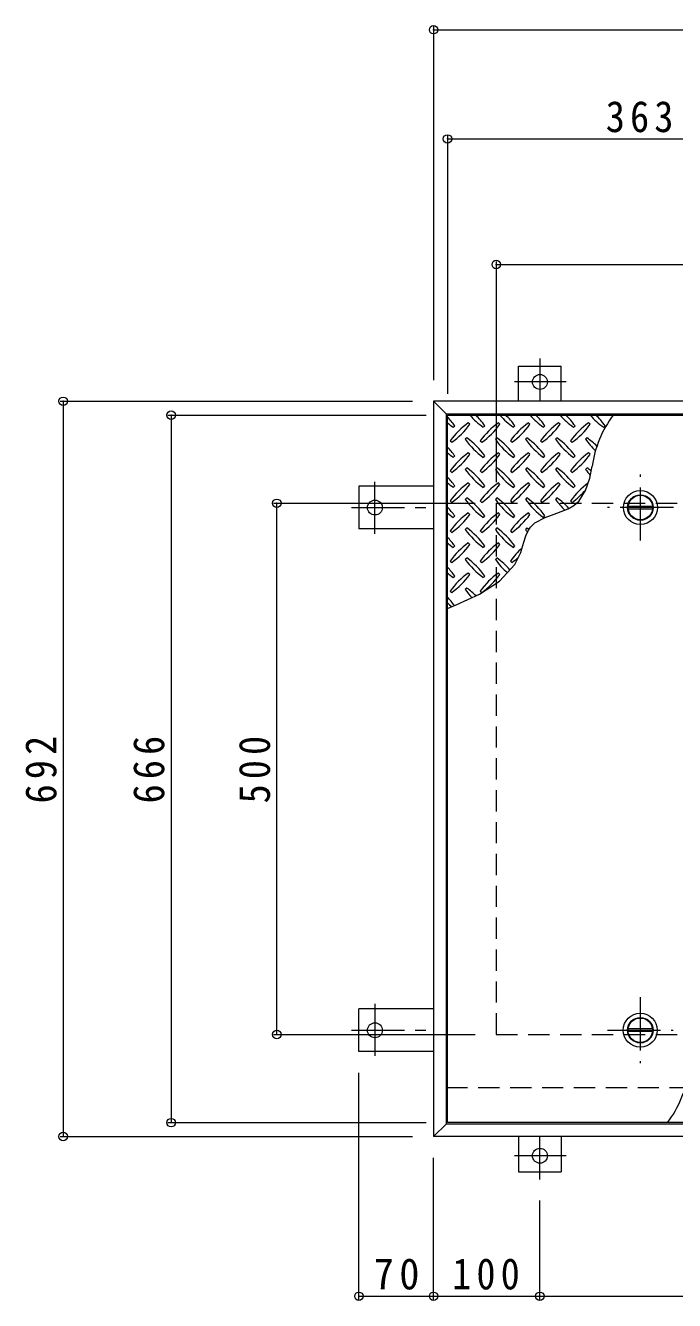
# Model space of a CAD drawing. Units: millimetres at full size, sheet at 1:10. Extents: x -2572 to 2730, y -1962 to 1888.
# Drawn here: x -2572 to -1961, y 388 to 1588 of the extents above; entities that cross this region are included whole.
import ezdxf

# ---------------------------------------------------------------- set-up
doc = ezdxf.new("R2010")
doc.units = ezdxf.units.MM
doc.header["$LTSCALE"] = 10
doc.header["$PDMODE"] = 32
doc.header["$PDSIZE"] = 8
doc.linetypes.add('CHAIN1', pattern=[8, 5, -1, 1, -1])
doc.linetypes.add('DASHED2', pattern=[3, 2, -1])
for name, color, linetype, lineweight in [('0-1_躯体', 3, 'Continuous', 9), ('0-2_仕上', 134, 'Continuous', 5), ('0-3_建具', 4, 'Continuous', 9), ('0-E', 3, 'CHAIN1', 9), ('0-F', 7, 'Continuous', 9)]:
    doc.layers.add(name, color=color, linetype=linetype, lineweight=lineweight)
doc.styles.add('ＭＳ ゴシック', font='')
doc.styles.get('ＭＳ ゴシック').set_extended_font_data('MS Gothic')

msp = doc.modelspace()

# ---------------------------------------------------------------- linework, layer by layer
at = {"layer": '0-1_躯体'}
for p, q in [((-2107.64, 1267.3), (-2067.64, 1267.3)), ((-2107.64, 1234.1), (-2107.64, 1267.3)), ((-2067.64, 1234.1), (-2067.64, 1267.3)), ((-2257.84, 1154.1), (-2257.84, 1114.1)), ((-2187.64, 1154.1), (-2257.84, 1154.1)), ((-2187.64, 1114.1), (-2257.84, 1114.1)), ((-2257.84, 622.1), (-2257.84, 662.1)), ((-2187.64, 662.1), (-2257.84, 662.1)), ((-2187.64, 622.1), (-2257.84, 622.1)), ((-2107.64, 542.1), (-2107.64, 508.9)), ((-2067.64, 542.1), (-2067.64, 508.9)), ((-2107.64, 508.9), (-2067.64, 508.9))]:
    msp.add_line(p, q, dxfattribs=at)
at = {"layer": '0-1_躯体', "color": 2, "linetype": 'DASHED2'}
for p, q in [((-2128.64, 1138.1), (-1128.64, 1138.1)), ((-2128.64, 1138.1), (-2128.64, 638.1)), ((-2128.64, 638.1), (-1128.64, 638.1)), ((-2175.64, 588.1), (-1081.64, 588.1))]:
    msp.add_line(p, q, dxfattribs=at)
at = {"layer": '0-2_仕上', "color": 3, "lineweight": 9}
for p, q in [((-2174.64, 555.1), (-2174.64, 1221.1)), ((-2174.64, 1221.1), (-1811.64, 1221.1)), ((-1811.64, 555.1), (-2174.64, 555.1))]:
    msp.add_line(p, q, dxfattribs=at)
at = {"layer": '0-2_仕上'}
for p, q in [((-2153.58, 1212.45), (-2155, 1213.87)), ((-2125.3, 1212.45), (-2126.71, 1213.87)), ((-2097.01, 1212.45), (-2098.43, 1213.87)), ((-2068.73, 1212.45), (-2070.14, 1213.87)), ((-2040.44, 1212.45), (-2041.86, 1213.87)), ((-2169.14, 1209.63), (-2167.72, 1211.04)), ((-2140.85, 1209.63), (-2139.44, 1211.04)), ((-2112.57, 1209.63), (-2111.16, 1211.04)), ((-2084.29, 1209.63), (-2082.87, 1211.04)), ((-2056, 1209.63), (-2054.59, 1211.04)), ((-2027.72, 1209.63), (-2026.3, 1211.04)), ((-2171.97, 1196.9), (-2170.55, 1195.48)), ((-2156.41, 1199.73), (-2157.82, 1198.31)), ((-2143.68, 1196.9), (-2142.27, 1195.48)), ((-2128.13, 1199.73), (-2129.54, 1198.31)), ((-2115.4, 1196.9), (-2113.98, 1195.48)), ((-2099.84, 1199.73), (-2101.26, 1198.31)), ((-2087.11, 1196.9), (-2085.7, 1195.48)), ((-2071.56, 1199.73), (-2072.97, 1198.31)), ((-2058.83, 1196.9), (-2057.42, 1195.48)), ((-2043.27, 1199.73), (-2044.69, 1198.31)), ((-2169.14, 1181.34), (-2167.72, 1182.76)), ((-2153.58, 1184.17), (-2155, 1185.58)), ((-2140.85, 1181.34), (-2139.44, 1182.76)), ((-2125.3, 1184.17), (-2126.71, 1185.58)), ((-2112.57, 1181.34), (-2111.16, 1182.76)), ((-2097.01, 1184.17), (-2098.43, 1185.58)), ((-2084.29, 1181.34), (-2082.87, 1182.76)), ((-2068.73, 1184.17), (-2070.14, 1185.58)), ((-2056, 1181.34), (-2054.59, 1182.76)), ((-2040.44, 1184.17), (-2041.86, 1185.58)), ((-2171.97, 1168.61), (-2170.55, 1167.2)), ((-2156.41, 1171.44), (-2157.82, 1170.03)), ((-2143.68, 1168.61), (-2142.27, 1167.2)), ((-2128.13, 1171.44), (-2129.54, 1170.03)), ((-2115.4, 1168.61), (-2113.98, 1167.2)), ((-2099.84, 1171.44), (-2101.26, 1170.03)), ((-2087.11, 1168.61), (-2085.7, 1167.2)), ((-2071.56, 1171.44), (-2072.97, 1170.03)), ((-2058.83, 1168.61), (-2057.42, 1167.2)), ((-2043.27, 1171.44), (-2044.69, 1170.03)), ((-2169.14, 1153.06), (-2167.72, 1154.47)), ((-2153.58, 1155.89), (-2155, 1157.3)), ((-2140.85, 1153.06), (-2139.44, 1154.47)), ((-2125.3, 1155.89), (-2126.71, 1157.3)), ((-2112.57, 1153.06), (-2111.16, 1154.47)), ((-2097.01, 1155.89), (-2098.43, 1157.3)), ((-2084.29, 1153.06), (-2082.87, 1154.47)), ((-2068.73, 1155.89), (-2070.14, 1157.3)), ((-2056, 1153.06), (-2054.59, 1154.47)), ((-2171.97, 1140.33), (-2170.55, 1138.91)), ((-2156.41, 1143.16), (-2157.82, 1141.74)), ((-2143.68, 1140.33), (-2142.27, 1138.91)), ((-2128.13, 1143.16), (-2129.54, 1141.74)), ((-2115.4, 1140.33), (-2113.98, 1138.91)), ((-2099.84, 1143.16), (-2101.26, 1141.74)), ((-2087.11, 1140.33), (-2085.7, 1138.91)), ((-2071.56, 1143.16), (-2072.97, 1141.74)), ((-2058.83, 1140.33), (-2057.42, 1138.91)), ((-2153.58, 1127.6), (-2155, 1129.02)), ((-2125.3, 1127.6), (-2126.71, 1129.02)), ((-2097.01, 1127.6), (-2098.43, 1129.02)), ((-2169.14, 1124.77), (-2167.72, 1126.19)), ((-2140.85, 1124.77), (-2139.44, 1126.19)), ((-2112.57, 1124.77), (-2111.16, 1126.19)), ((-2084.29, 1124.77), (-2082.87, 1126.19)), ((-2171.97, 1112.04), (-2170.55, 1110.63)), ((-2156.41, 1114.87), (-2157.82, 1113.46)), ((-2143.68, 1112.04), (-2142.27, 1110.63)), ((-2128.13, 1114.87), (-2129.54, 1113.46)), ((-2115.4, 1112.04), (-2113.98, 1110.63)), ((-2099.84, 1114.87), (-2101.26, 1113.46)), ((-2169.14, 1096.49), (-2167.72, 1097.9)), ((-2153.58, 1099.32), (-2155, 1100.73)), ((-2140.85, 1096.49), (-2139.44, 1097.9)), ((-2125.3, 1099.32), (-2126.71, 1100.73)), ((-2112.57, 1096.49), (-2111.16, 1097.9)), ((-2171.97, 1083.76), (-2170.55, 1082.35)), ((-2156.41, 1086.59), (-2157.82, 1085.17)), ((-2143.68, 1083.76), (-2142.27, 1082.35)), ((-2128.13, 1086.59), (-2129.54, 1085.17)), ((-2115.4, 1083.76), (-2113.98, 1082.35)), ((-2169.14, 1068.2), (-2167.72, 1069.62)), ((-2153.58, 1071.03), (-2155, 1072.45)), ((-2140.85, 1068.2), (-2139.44, 1069.62)), ((-2125.3, 1071.03), (-2126.71, 1072.45)), ((-2156.41, 1058.3), (-2157.82, 1056.89)), ((-2171.97, 1055.48), (-2170.55, 1054.06)), ((-2143.68, 1055.48), (-2142.27, 1054.06))]:
    msp.add_line(p, q, dxfattribs=at)
at = {"layer": '0-2_仕上', "color": 2, "linetype": 'CHAIN1', "lineweight": 9}
for p, q in [((-1993.09, 1103.1), (-1993.09, 1165.1)), ((-1962.09, 1134.1), (-2024.09, 1134.1)), ((-1993.19, 673.1), (-1993.19, 611.1)), ((-2024.19, 642.1), (-1962.19, 642.1))]:
    msp.add_line(p, q, dxfattribs=at)
at = {"layer": '0-2_仕上', "color": 4, "lineweight": 9}
for p, q in [((-2004.52, 1135.35), (-1981.66, 1135.35)), ((-2004.52, 1132.85), (-1981.66, 1132.85)), ((-1981.75, 643.35), (-2004.62, 643.35)), ((-1981.75, 640.85), (-2004.62, 640.85))]:
    msp.add_line(p, q, dxfattribs=at)
at = {"layer": '0-2_仕上'}
msp.add_lwpolyline([(-2174.64, 1039.18), (-2166.36, 1042.51), (-2144.61, 1052.47), (-2125.65, 1064.63), (-2111.24, 1080.41), (-2105.67, 1091.76), (-2104.53, 1095.25), (-2102.76, 1101.39), (-2100.87, 1107.38), (-2098.42, 1112.85), (-2096.58, 1115.64), (-2092.3, 1119.75), (-2082.7, 1124.86), (-2071.73, 1128.75), (-2061.05, 1132.94), (-2055.65, 1136.1), (-2050.81, 1140.48), (-2044.73, 1150.1), (-2040.78, 1161.68), (-2038.43, 1173.11)], dxfattribs=at)
at = {"layer": '0-2_仕上', "color": 2, "lineweight": 9}
for centre, radius in [((-1993.09, 1134.1), 16), ((-1993.09, 1134.1), 12), ((-1993.09, 1134.1), 11.75), ((-1993.19, 642.1), 16), ((-1993.19, 642.1), 12), ((-1993.19, 642.1), 11.75)]:
    msp.add_circle(centre, radius, dxfattribs=at)
at = {"layer": '0-2_仕上', "color": 4, "lineweight": 9}
for centre in [(-1993.09, 1134.1), (-1993.19, 642.1)]:
    msp.add_circle(centre, 11.5, dxfattribs=at)
at = {"layer": '0-2_仕上'}
for centre, radius, start, end in [((-2226.77, 1168.97), 72.5, 35.47272, 44.0249), ((-2127.07, 1268.67), 72.5, 228.99213, 234.5273), ((-2112.92, 1154.82), 72.5, 125.47272, 144.5273), ((-2212.63, 1254.53), 72.5, 305.47256, 324.5273), ((-2098.78, 1268.67), 72.5, 221.00789, 234.5273), ((-2198.48, 1168.97), 72.5, 35.47272, 45.97511), ((-2084.64, 1154.82), 72.5, 125.47272, 144.5273), ((-2184.34, 1254.53), 72.5, 305.47256, 324.5273), ((-2070.5, 1268.67), 72.5, 221.00789, 234.5273), ((-2170.2, 1168.97), 72.5, 35.47272, 45.97511), ((-2056.35, 1154.82), 72.5, 125.47272, 144.5273), ((-2156.06, 1254.53), 72.5, 305.47256, 324.5273), ((-2042.21, 1268.67), 72.5, 221.00789, 234.5273), ((-2141.91, 1168.97), 72.5, 35.47272, 45.97511), ((-2028.07, 1154.82), 72.5, 125.47272, 144.5273), ((-2127.77, 1254.53), 72.5, 305.47256, 324.5273), ((-2013.93, 1268.67), 72.5, 221.00789, 234.5273), ((-2113.63, 1168.97), 72.5, 35.47272, 45.97511), ((-1999.79, 1154.82), 72.5, 125.47272, 144.5273), ((-2099.49, 1254.53), 72.5, 305.47256, 324.5273), ((-1985.64, 1268.67), 72.5, 221.00789, 234.5273), ((-1937.23, 1159.35), 102.13, 142.79805, 172.25462), ((-2085.35, 1168.97), 72.5, 35.47272, 45.97511), ((-2226.77, 1140.68), 72.5, 35.47272, 44.0249), ((-2098.78, 1240.38), 72.5, 215.47258, 234.5273), ((-2198.48, 1140.68), 72.5, 35.47272, 54.5273), ((-2070.5, 1240.38), 72.5, 215.47258, 234.5273), ((-2170.2, 1140.68), 72.5, 35.47272, 54.5273), ((-2042.21, 1240.38), 72.5, 215.47258, 234.5273), ((-2141.91, 1140.68), 72.5, 35.47272, 54.5273), ((-2013.93, 1240.38), 72.5, 215.47258, 234.5273), ((-2113.63, 1140.68), 72.5, 35.47272, 54.5273), ((-1985.64, 1240.38), 72.5, 215.47258, 226.69856), ((-2085.35, 1140.68), 72.5, 44.94598, 54.5273), ((-2127.07, 1240.38), 72.5, 228.99213, 234.5273), ((-2112.92, 1126.54), 72.5, 125.47272, 144.5273), ((-2212.63, 1226.24), 72.5, 305.47256, 324.5273), ((-2084.64, 1126.54), 72.5, 125.47272, 144.5273), ((-2184.34, 1226.24), 72.5, 305.47256, 324.5273), ((-2056.35, 1126.54), 72.5, 125.47272, 144.5273), ((-2156.06, 1226.24), 72.5, 305.47256, 324.5273), ((-2028.07, 1126.54), 72.5, 125.47272, 144.5273), ((-2127.77, 1226.24), 72.5, 305.47256, 324.5273), ((-1999.79, 1126.54), 72.5, 125.47272, 144.5273), ((-2099.49, 1226.24), 72.5, 305.47256, 324.5273), ((-2098.78, 1212.1), 72.5, 215.47258, 234.5273), ((-2198.48, 1112.4), 72.5, 35.47272, 54.5273), ((-2070.5, 1212.1), 72.5, 215.47258, 234.5273), ((-2170.2, 1112.4), 72.5, 35.47272, 54.5273), ((-2042.21, 1212.1), 72.5, 215.47258, 234.5273), ((-2141.91, 1112.4), 72.5, 35.47272, 54.5273), ((-2013.93, 1212.1), 72.5, 215.47258, 234.5273), ((-2113.63, 1112.4), 72.5, 35.47272, 54.5273), ((-1985.64, 1212.1), 72.5, 215.47258, 221.1628), ((-2085.35, 1112.4), 72.5, 50.65677, 54.5273), ((-2226.77, 1112.4), 72.5, 35.47272, 44.0249), ((-2127.07, 1212.1), 72.5, 228.99213, 234.5273), ((-2112.92, 1098.26), 72.5, 125.47272, 144.5273), ((-2212.63, 1197.96), 72.5, 305.47256, 324.5273), ((-2084.64, 1098.26), 72.5, 125.47272, 144.5273), ((-2184.34, 1197.96), 72.5, 305.47256, 324.52728), ((-2056.35, 1098.26), 72.5, 125.47272, 144.5273), ((-2156.06, 1197.96), 72.5, 305.47256, 324.52728), ((-2028.07, 1098.26), 72.5, 125.47272, 144.5273), ((-2127.77, 1197.96), 72.5, 305.47256, 324.52728), ((-1999.79, 1098.26), 72.5, 126.00705, 144.5273), ((-2098.78, 1183.82), 72.5, 215.47258, 234.5273), ((-2198.48, 1084.11), 72.5, 35.47272, 54.5273), ((-2070.5, 1183.82), 72.5, 215.47258, 234.5273), ((-2170.2, 1084.11), 72.5, 35.47272, 54.5273), ((-2042.21, 1183.82), 72.5, 215.47258, 234.5273), ((-2141.91, 1084.11), 72.5, 35.47272, 54.5273), ((-2013.93, 1183.82), 72.5, 215.47258, 225.99713), ((-2113.63, 1084.11), 72.5, 42.74814, 54.5273), ((-2099.49, 1197.96), 72.5, 305.47256, 319.2924), ((-2226.77, 1084.11), 72.5, 35.47272, 44.0249), ((-2127.07, 1183.82), 72.5, 228.99213, 234.5273), ((-2112.92, 1069.97), 72.5, 125.47272, 144.5273), ((-2084.64, 1069.97), 72.5, 125.47272, 144.5273), ((-2056.35, 1069.97), 72.5, 125.47272, 144.5273), ((-2212.63, 1169.67), 72.5, 305.47256, 324.5273), ((-2184.34, 1169.67), 72.5, 305.47256, 324.5273), ((-2156.06, 1169.67), 72.5, 305.47256, 324.5273), ((-2226.77, 1055.83), 72.5, 35.47272, 44.0249), ((-2098.78, 1155.53), 72.5, 215.47258, 234.5273), ((-2198.48, 1055.83), 72.5, 35.47272, 54.5273), ((-2070.5, 1155.53), 72.5, 215.47258, 234.5273), ((-2170.2, 1055.83), 72.5, 35.47272, 54.5273), ((-2042.21, 1155.53), 72.5, 215.47258, 218.03572), ((-2141.91, 1055.83), 72.5, 52.70831, 54.5273), ((-2127.07, 1155.53), 72.5, 228.99213, 234.5273), ((-2112.92, 1041.69), 72.5, 125.47272, 144.5273), ((-2212.63, 1141.39), 72.5, 305.47256, 324.5273), ((-2084.64, 1041.69), 72.5, 125.47272, 144.5273), ((-2184.34, 1141.39), 72.5, 305.47256, 324.5273), ((-2056.35, 1041.69), 72.5, 131.38763, 144.5273), ((-2098.78, 1127.25), 72.5, 215.47258, 234.5273), ((-2198.48, 1027.55), 72.5, 35.47272, 54.5273), ((-2070.5, 1127.25), 72.5, 215.47258, 228.77962), ((-2170.2, 1027.55), 72.5, 41.35275, 54.5273), ((-2156.06, 1141.39), 72.5, 305.47256, 311.59831), ((-2226.77, 1027.55), 72.5, 35.47272, 44.0249), ((-2127.07, 1127.25), 72.5, 228.99213, 234.5273), ((-2112.92, 1013.4), 72.5, 125.47272, 144.5273), ((-2212.63, 1113.11), 72.5, 305.47256, 324.5273), ((-2084.64, 1013.4), 72.5, 125.47272, 144.5273), ((-2184.34, 1113.11), 72.5, 305.47256, 324.5273), ((-2098.78, 1098.96), 72.5, 215.47258, 223.25978), ((-2198.48, 999.26), 72.5, 45.57452, 54.5273), ((-2226.77, 999.26), 72.5, 35.94795, 44.0249), ((-2127.07, 1098.96), 72.5, 228.99213, 233.25279), ((-2049.04, 616.85), 102.13, 322.79805, 352.25462)]:
    msp.add_arc(centre, radius, start, end, dxfattribs=at)
at = {"layer": '0-3_建具'}
for p, q in [((-2175.64, 1222.1), (-2187.64, 1234.1)), ((-1069.64, 1234.1), (-2187.64, 1234.1)), ((-2187.64, 1234.1), (-2187.64, 542.1)), ((-1081.64, 1222.1), (-2175.64, 1222.1)), ((-2175.64, 554.1), (-2175.64, 1222.1)), ((-2175.64, 554.1), (-2187.64, 542.1)), ((-2175.64, 554.1), (-1081.64, 554.1)), ((-1069.64, 542.1), (-2187.64, 542.1))]:
    msp.add_line(p, q, dxfattribs=at)
at = {"layer": '0-E'}
for p, q in [((-2087.64, 1274.46), (-2087.64, 1234.1)), ((-2062.8, 1252.3), (-2111.68, 1252.3)), ((-2242.84, 1109.26), (-2242.84, 1158.14)), ((-2265, 1134.1), (-2187.64, 1134.1)), ((-2242.84, 666.94), (-2242.84, 618.05)), ((-2265, 642.1), (-2187.64, 642.1)), ((-2087.64, 501.74), (-2087.64, 542.1)), ((-2062.8, 523.9), (-2111.68, 523.9))]:
    msp.add_line(p, q, dxfattribs=at)
at = {"layer": '0-E', "linetype": 'Continuous'}
for centre in [(-2087.64, 1252.3), (-2242.84, 1134.1), (-2242.84, 642.1), (-2087.64, 523.9)]:
    msp.add_circle(centre, 7, dxfattribs=at)
at = {"layer": '0-F'}
for p, q in [((-2187.64, 1586.81), (-2187.64, 1254.1)), ((-2187.64, 1583.81), (-1069.64, 1583.81)), ((-2174.64, 1484.02), (-2174.64, 1241.1)), ((-2174.64, 1481.02), (-1811.64, 1481.02)), ((-2128.64, 1365.81), (-2128.64, 1158.1)), ((-2128.64, 1362.81), (-1128.64, 1362.81)), ((-2539.04, 1234.1), (-2207.64, 1234.1)), ((-2536.04, 1234.1), (-2536.04, 542.1)), ((-2437.59, 1221.1), (-2194.64, 1221.1)), ((-2434.59, 1221.1), (-2434.59, 555.1)), ((-2338.14, 1138.1), (-2148.64, 1138.1)), ((-2335.14, 638.1), (-2335.14, 1138.1)), ((-2338.14, 638.1), (-2148.64, 638.1)), ((-2257.84, 388.71), (-2257.84, 602.1)), ((-2437.59, 555.1), (-2194.64, 555.1)), ((-2539.04, 542.1), (-2207.64, 542.1)), ((-2187.64, 388.71), (-2187.64, 522.1)), ((-2087.64, 388.71), (-2087.64, 481.74)), ((-2257.84, 391.71), (-2187.64, 391.71)), ((-2187.64, 391.71), (-2087.64, 391.71)), ((-2087.64, 391.71), (-1628.64, 391.71))]:
    msp.add_line(p, q, dxfattribs=at)
for p in [(-2187.64, 1583.81), (-2174.64, 1481.02), (-2128.64, 1362.81), (-2536.04, 1234.1), (-2434.59, 1221.1), (-2335.14, 1138.1), (-2335.14, 638.1), (-2434.59, 555.1), (-2536.04, 542.1), (-2257.84, 391.71), (-2187.64, 391.71), (-2087.64, 391.71)]:
    msp.add_point(p, dxfattribs=at)

# ---------------------------------------------------------------- texts
at = {"layer": '0-F', "color": 2, "char_height": 29.33, "attachment_point": 7, "style": 'ＭＳ ゴシック'}
for s, insert in [('\\T1.27;\\W0.9;363', (-2025.64, 1487.02)), ('\\T1.27;\\W0.95;70', (-2243.99, 397.71)), ('\\T1.27;\\W0.9;100', (-2170.14, 397.71))]:
    msp.add_mtext(s, dxfattribs=dict(at, insert=insert))
at = {"layer": '0-F', "color": 2, "char_height": 29.33, "attachment_point": 7, "rotation": 90, "style": 'ＭＳ ゴシック'}
for s, insert in [('\\T1.27;\\W0.9;692', (-2542.04, 855.6)), ('\\T1.27;\\W0.9;666', (-2440.59, 855.6)), ('\\T1.27;\\W0.9;500', (-2341.14, 855.6))]:
    msp.add_mtext(s, dxfattribs=dict(at, insert=insert))

doc.saveas('drawing.dxf')
